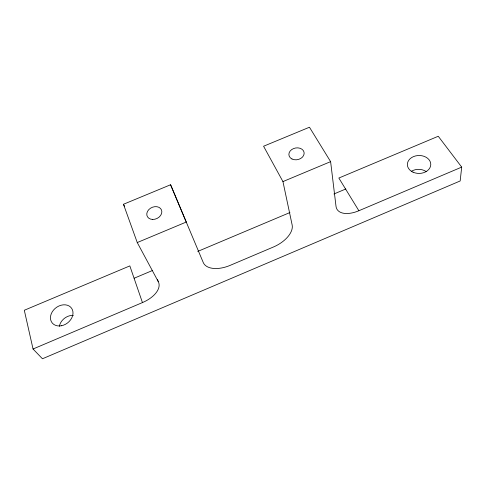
<?xml version="1.0" encoding="UTF-8"?>
<svg xmlns="http://www.w3.org/2000/svg" width="486" height="486" viewBox="0 0 486 486"><rect width="100%" height="100%" fill="white"/><g stroke="black" fill="none" stroke-linecap="round" stroke-linejoin="round"><path stroke-width="0.73" d="M461.7 167.111L358.875 210.742L338.845 178.046L438.257 136.262L461.7 167.111L460.163 180.974L42.446 358.771L33.048 349.003L24.3 310.262L129.835 265.903L142.453 302.578L33.048 349.003M134.166 278.223L152.325 270.568M197.729 251.42L289.935 212.54M333.943 193.981L345.819 188.975M137.252 242.55L186.272 222.041L170.586 184.753L123.468 204.272L137.252 242.55L158.236 281.57A24.768 13.505 -19.4 0 1 142.453 302.578M282.943 181.588L330.614 161.644L309.461 127.229L263.576 146.237L282.943 181.588L292.141 224.933A24.148 13.329 -26.6 0 1 273.387 247.022L230.103 265.386A24.251 13.438 -24.2 0 1 203.257 262.525L170.586 184.753M123.468 204.272L124.513 206.271M157.458 279.45L158.236 281.57M330.614 161.644L336.02 206.374A24.215 12.958 -31.1 0 0 358.875 210.742M59.359 326.3A11.871 9.428 -38 0 1 73.362 315.39M411.296 171.376A11.421 8.863 -0.1 0 1 426.265 171.625M413.057 172.184A11.707 8.967 -0.6 0 0 430.778 164.56A11.707 8.967 -0.6 0 0 413.386 156.65A11.707 8.967 -0.6 0 0 413.057 172.184M61.376 325.76A12.18 9.556 -37.3 0 0 71.667 308.355A12.18 9.556 -37.3 0 0 52.136 312.018A12.18 9.556 -37.3 0 0 61.376 325.76M152.665 219.441A7.812 6.075 -24.6 0 0 161.504 210.001A7.812 6.075 -24.6 0 0 148.759 209.66A7.812 6.075 -24.6 0 0 152.665 219.441M291.989 158.995A7.703 5.917 -11.1 0 0 304.108 153.892A7.703 5.917 -11.1 0 0 293.435 148.619A7.703 5.917 -11.1 0 0 291.989 158.995"/></g></svg>
